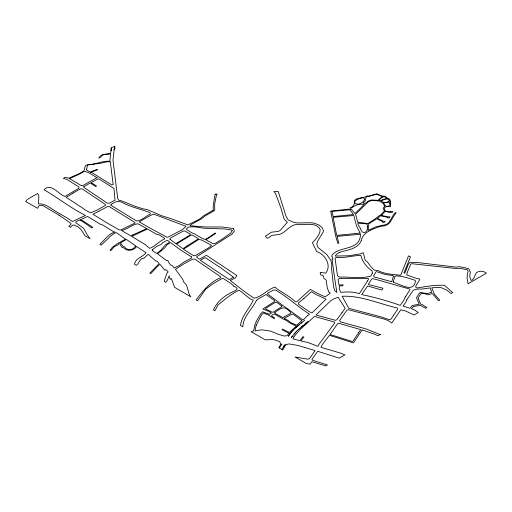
<?xml version="1.0" encoding="UTF-8"?>
<svg xmlns="http://www.w3.org/2000/svg" width="512" height="512" viewBox="0 0 512 512"><rect width="100%" height="100%" fill="white"/><g stroke="black" fill="none" stroke-linecap="round" stroke-linejoin="round"><path stroke-width="0.77" d="M111.354 147.834L114.56 146.387L112.986 160.038L117.734 198.72L118.874 200.282L121.363 200.781L135.021 206.278L143.206 208.877L147.123 209.562L162.074 215.891L170.362 218.438L187.859 224.896L197.459 220.23L200.454 218.47L203.661 215.706L213.184 210.285M285.459 344.256L284.243 345.453L282.022 349.504M361.203 240.8C357.434 249.363 347.194 249.792 339.411 252.435M361.267 240.576C363.168 231.558 373.453 228.986 380.96 226.138C390.509 226.701 391.315 218.349 396.198 212.806L395.264 212.576L393.856 214.118L389.235 222.189L387.827 223.616L385.197 224.71L375.968 226.784L368.102 230.438L368.851 223.853L376.774 218.726L382.784 221.728L382.387 222.003L383.923 222.483L385.19 221.478C382.496 221.357 380.166 219.514 377.414 218.355L380.666 215.77L387.699 217.35L387.456 217.811L389.37 217.946L390.01 216.736L387.891 216.858L381.306 215.398L385.094 211.43L390.675 212.371L392.352 212.333L392.749 211.456L390.701 211.36L390.573 211.744C382.669 213.024 382.022 204.8 390.4 206.797L390.707 202.848L390.202 201.165M282.758 349.92L285.024 345.914L286.368 344.608L288.909 343.904L298.01 345.466L315.066 350.547L309.402 358.829L307.616 359.142L295.066 357.024L306.24 363.482L310.195 364.198L311.77 361.69L325.798 365.914L327.488 364.934L312.64 360.333L311.968 359.386L317.69 351.283L339.245 358.15L344.922 354.874L340.896 353.216L320.986 347.328L322.355 344.454L329.459 335.322L353.427 342.906L362.144 329.965M279.398 347.987L281.018 345.12M283.398 347.053L284.269 345.466M256.358 300.493C252.058 309.498 243.373 316.198 242.758 326.835L240.448 325.504C241.728 315.667 249.254 308.87 253.254 300.23C247.776 298.182 244.25 293.472 239.398 290.483L238.483 290.47C230.765 294.195 224.762 299.674 218.054 304.89L214.912 310.746L213.427 309.882C216.525 302.758 222.413 297.453 229.075 293.786C231.898 291.354 242.374 289.798 233.754 286.125M213.19 210.278L213.299 204.896L215.149 193.99L215.667 194.374L217.152 194.042L216.582 194.682L215.194 201.114L214.605 204.877L214.797 209.459L214.31 210.637L204.589 216.275L201.382 218.912L190.803 224.691L190.176 225.792L205.28 226.95L222.24 226.982L233.318 228.525M292.922 330.31L288.269 336.23M288.416 336.038L290.086 333.67M292.467 336.198L291.232 337.638L296.128 331.731M294.278 334.035L295.514 332.365M290.669 332.883L291.898 331.296M280.973 345.133L281.984 344.064L281.638 344.371M304.634 320.237L295.174 328.122M299.686 324.32L297.427 326.106M256.365 300.493L257.478 299.366L266.042 294.509L274.65 300.614L274.509 301.549L262.848 308.998L268.646 311.322L271.43 313.165L269.286 314.304L262.56 311.776L260.48 314.17L256.864 320.262L255.027 324.314L253.581 330.918L251.155 331.686L265.261 339.834L273.19 339.546L279.552 341.498L281.037 344.275L278.778 347.629L282.739 349.92M297.357 326.176L292.896 330.298M293.837 329.478L293.229 329.99M296.083 331.725L296.762 331.11M296.73 331.085L298.592 329.414M303.418 325.338L300.026 328.179M304.538 324.435L308.064 321.293M305.242 323.904L306.822 322.438M300.051 328.198L298.477 329.459M300.954 323.168L301.914 322.291M304.563 324.454L301.549 326.906M113.939 149.421L114.899 148.87L114.778 146.086L114.56 146.387M339.366 252.448L336.128 254.534L335.379 256.051L348.582 255.776L360.115 253.926L363.232 252.678L365.267 260.429L367.123 261.581L371.123 266.944L374.381 270.221L377.69 270.426C384.691 274.189 392.922 274.47 400.691 275.213L408.518 255.866L410.515 256.87L403.917 272.934L404.205 273.139L404.966 272.896L408.474 263.962L410.093 262.266L417.92 262.573L456.314 267.149L458.707 266.662L463.981 267.488L468.858 268.883L470.31 272.166L469.702 276.621L471.034 280.371C473.632 281.005 474.861 274.387 476.403 272.781C479.206 270.381 483.693 270.893 486.4 273.19L468.083 283.763L467.04 277.85L467.539 273.139L468.237 271.565L467.251 269.734L459.533 268.256L456.339 268.557L411.77 263.706L410.899 264.019L407.507 271.872L406.701 274.906L415.725 278.163L419.846 279.104C418.925 282.515 410.874 289.542 420.096 287.533C428.077 286.022 436.538 284.941 444.454 285.293L452.755 292.614L451.155 293.536L447.027 290.31L440.467 287.322L431.776 287.795L434.33 294.182L439.731 300.128L438.579 300.794L432.653 293.862L432.058 293.645L427.635 294.816L425.466 293.862L421.184 293.286L418.17 297.901L419.341 301.178L420.698 304.179L422.758 304.864L426.848 307.571L425.677 308.243L420.307 305.318L413.427 306.464L411.469 308.781L414.24 309.811L418.291 312.512L414.01 314.982L405.792 311.078L400.787 309.779L391.795 323.027L388.077 320.531L384.448 319.168L348.275 309.69L346.848 310.259L339.546 320.544L340.55 321.901L366.022 328.896L379.949 334.502L380.486 334.336L377.984 335.782L373.946 333.939L362.176 329.92M233.389 228.525L234.413 230.963L231.955 234.125L196.774 256.666L196.749 257.363L199.494 259.219L205.907 255.558L206.848 255.59L236.883 275.507L235.258 277.952L230.323 280.512C238.131 286.541 245.709 292.858 254.093 298.195C262.074 296.742 267.296 289.325 275.078 287.104L277.165 288.992L289.965 297.229L295.347 301.677L296.819 301.792L310.394 289.421C315.098 292.141 320.064 294.778 325.222 296.813L330.144 293.299L329.594 292.16L328.858 292.218L327.232 287.622L326.214 280.147L324.006 278.406L322.944 275.315L320.659 274.963L320.205 272.371L325.773 273.152C331.936 264.979 325.062 254.515 316.602 251.475L312.403 242.726C315.802 239.2 319.898 234.816 320.205 229.824C317.146 222.125 306.061 224.794 299.648 224.691C292.09 223.11 287.898 229.619 282.432 233.082C279.674 234.874 276.224 234.701 273.088 235.213C269.862 234.982 267.962 241.35 265.408 236.186L271.552 232.16L278.157 231.456L280.045 230.522L287.379 222.24L284.134 219.098L280.826 207.853L276.755 196.627L275.226 192.896L273.85 191.59L278.259 191.475L286.042 216.32L288.192 219.885L293.203 222.144L297.178 222.97L310.246 222.733L314.24 223.123L319.219 225.139L322.496 228.077L323.437 230.918L323.187 231.91L317.626 241.274L316.755 244.109L318.01 247.45L326.867 254.624L330.707 260.058L331.776 264.122L331.661 269.312L333.555 286.906L334.822 290.714L336.845 292.48L334.682 278.381A27.866 1.926 87.2 0 1 334.317 275.885L332.051 259.187L332.877 259.27L332.538 257.03L331.93 256.902L331.795 256.045L332.294 254.701C340.499 245.76 360.403 250.784 360.442 234.246L337.146 236.358L338.803 243.347L337.837 243.392L335.802 236.429L330.662 211.104L349.408 209.075L351.578 209.472L354.579 213.21L355.43 213.126L364.134 204.544C359.456 203.264 354.579 205.408 350.797 208.416L350.157 207.654L352.218 206.848A4.262 2.554 -1.2 0 0 353.069 206.093L354.573 203.584C351.814 196.979 363.968 198.861 367.072 195.898L368.89 196.16L376.8 193.798L381.286 195.84L385.222 196.346L386.912 197.843L389.894 199.315L390.202 201.152M59.168 215.213L70.918 223.379L71.008 224.07L68.806 226.406L70.387 227.322L72.416 225.318L73.965 224.966L77.901 226.765L80.653 229.082L85.069 235.795L90.086 238.694L87.264 234.899L83.59 228.32L75.706 222.63L76.352 221.408L79.354 220.077L81.242 220.691L91.853 227.936L92.794 227.424L92.109 226.797L82.336 220.544L80.211 219.814L87.59 216.442L100.006 224.083L102.733 225.005L113.555 231.686L115.002 232.038C108.454 233.786 104.653 240 99.84 244.32L101.248 245.133L110.835 235.846L113.862 233.53L116.243 232.576L125.523 239.149L116.954 243.93L112.378 247.347L110.029 250.189L110.893 250.688L114.291 246.605L117.811 245.069L118.848 243.808L119.917 243.936L121.766 247.168L123.514 247.661C127.021 251.763 133.606 250.874 136.659 246.547L146.029 252.749C142.707 257.184 135.757 257.946 134.394 264.23L136.307 265.37C139.066 263.693 139.322 259.686 142.355 258.285C145.453 258.893 145.907 254.925 148.41 254.438L155.712 260.986L157.082 261.184L159.194 263.546L149.83 273.114L150.733 273.677L156.813 267.142L159.469 264.646L160.211 264.544L164.71 270.138L166.131 269.645L168.122 271.942L167.002 273.043L164.122 281.286L165.773 282.336L167.206 280.467L169.274 275.776L170.144 279.379L171.386 278.496L174.573 287.309L190.848 296.8C187.194 292.768 188.614 285.325 183.968 282.413L182.579 279.123L175.462 269.286L184.736 263.373L192.627 259.187L194.765 259.149L195.712 259.763L218.419 275.238L220.742 277.05L220.64 277.741C209.85 282.054 202.88 290.95 196.122 299.878L197.587 300.736L205.856 289.03L213.357 283.571L222.278 278.413L223.36 278.566L228.557 281.946L231.782 284.115L233.754 286.118M59.155 215.206L42.963 205.613L39.123 205.523L37.53 208.294L25.6 201.466L27.526 199.315L37.677 193.453L38.886 195.878L38.483 203.936C45.114 203.226 50.125 208.051 55.398 211.149C61.107 214.701 67.072 217.517 72.435 221.549L85.491 215.437C70.963 208.237 58.074 197.837 44.032 189.773C50.976 182.291 58.291 194.291 64.954 196.467L78.963 188.186L78.931 186.963L66.938 179.392L63.398 178.406L65.325 177.261L68.8 178.214L80.083 173.248L84.013 170.758L85.408 165.658L88.16 164.506C95.616 164.698 102.483 160.563 109.862 161.261L110.483 154.298L109.734 154.029L104.8 154.278L100.32 156.006L98.739 158.202L101.139 156.813L101.811 154.957L110.586 153.389L111.219 148.006L111.334 150.925M191.386 256.845L191.36 258.093L183.174 262.509L179.981 265.075L174.112 268.038L172.352 265.658L170.624 264.96L169.267 263.347L167.802 260.525L166.592 260.653L157.53 253.792L164.672 247.962L167.066 244.73L170.592 242.65L180.922 250.182L191.386 256.845M363.213 202.893L364.685 203.821L368.045 201.203L371.392 199.994L377.997 200.301L382.323 196.646L376.851 194.214L367.29 196.698L365.933 197.325L365.498 200.442L363.213 202.893M83.802 186.669L83.763 187.341L107.437 203.245L109.427 203.142L115.008 200.141L113.984 188.454L98.944 178.918L97.946 178.899L91.142 182.566L96.589 186.067L95.712 186.547L90.291 182.989L83.802 186.669M367.398 226.95C368.173 232.998 361.862 235.046 360.416 228.442C359.821 226.848 357.165 224.454 358.144 222.886C360.64 224.614 369.171 221.581 367.398 226.95M139.674 222.022C148.096 227.322 157.882 232.23 166.752 237.133L167.814 237.242L182.675 229.491L186.048 226.31L154.182 214.285L152.461 214.502L148.858 216.39L139.706 221.6L139.674 222.022M364.614 199.251C363.706 203.021 355.213 206.995 354.605 201.408C355.968 199.782 364.307 195.597 364.614 199.251M281.773 306.074L281.69 306.854L273.107 312.147L272.256 312.23L265.811 309.088L265.606 308.442L275.411 302.285L276.736 302.253L281.773 306.074M384.55 206.413L383.066 208.32L384.397 211.059L380.525 215.213L380.128 215.04L374.24 219.552L367.75 223.603L357.683 222.138L355.622 214.189L368.538 201.587L371.706 200.448L379.622 201.03L383.507 203.738L384.55 206.413M389.856 203.366C390.528 206.106 387.149 207.2 385.35 205.715L383.501 202.701L389.152 202.17L389.766 202.56L389.856 203.366M164.57 238.253L164.461 239.002C158.995 241.286 155.219 246.362 149.67 248.378L145.126 244.506L131.718 236.416L147.475 228.966L156.538 234.31L159.098 234.81L164.57 238.253M389.389 200.966C387.699 202.803 382.688 203.219 381.171 200.928C383.104 199.802 389.19 197.107 389.389 200.966M86.682 169.062L86.509 170.022L90.189 172.07L97.107 169.325L97.555 169.773L90.618 172.384L92.307 172.87L111.603 184.896L113.184 184.589L110.304 161.856L107.302 161.747L101.024 163.162L88.186 164.915L87.507 165.318L86.682 169.062M393.306 281.875L393.517 282.483C400.71 284.019 413.274 293.517 415.546 281.126L414.944 280.256L406.042 277.421L401.146 276.333L395.987 275.885L394.912 276.39L393.306 281.875M256.179 325.19L254.982 330.918L261.709 329.818L270.47 331.046L278.886 334.509L284.186 336.045L286.989 335.686L288.877 333.235L282.022 329.779L282.63 329.082L289.491 332.461L296.218 326.08L290.029 323.11L286.509 320.461L283.334 319.149L274.586 314.118L273.107 314.362L271.802 315.315L271.866 316.192L274.765 318.003L274.106 318.605L268.32 314.88L263.45 313.03L261.459 315.014L256.179 325.19M393.35 276.301L391.789 281.722L374.33 276.998L373.536 275.987L376.051 271.802L376.685 271.642L385.152 274.541L393.184 275.514L393.35 276.301M169.971 239.213L175.808 243.667L189.152 235.59L190.477 234.24L184.896 230.995L183.232 231.085L170.214 238.253L169.971 239.213M96.979 177.626L82.829 185.568L81.395 185.67L69.536 178.624L80.173 173.754L84.237 171.373C88.979 171.981 92.781 175.469 96.979 177.626M233.459 277.178L229.274 279.642L200.429 260.326L203.744 258.253L205.498 257.76L220.813 267.885L233.459 277.178M152.224 249.907L152.064 250.336L156.41 253.37L157.171 253.184L160.838 250.189L165.626 244.64L169.088 242.541L169.453 241.747L167.699 240.525L166.682 240.544L162.931 242.56L161.126 244.32L156.57 246.464L152.224 249.907M405.408 296.813L403.667 300.397L400.25 305.389C387.629 300.87 374.816 297.35 361.683 294.56L367.565 286.022L381.901 290.022L382.925 288.224L368.544 284.557L368.365 284.205L371.59 279.213L372.755 278.63C385.101 281.709 397.139 285.766 409.498 288.928L410.054 289.6L405.408 296.813M387.341 198.522C384.416 198.413 381.677 200.979 378.797 200.39C380.909 197.69 384.762 194.72 387.341 198.522M406.797 299.853L405.997 301.875L403.034 306.029L410.016 308.282L412.314 305.466L419.206 304.282L416.518 297.715L418.848 293.946L420.288 292.474L427.334 293.549L431.789 292.282L430.15 287.91L421.83 289.088L417.043 289.088L413.222 290.195L406.797 299.853M293.83 336.877L292.934 338.854L299.866 340.659L302.899 336.704L303.91 336.998L300.896 340.902L307.904 342.477L317.978 346.362L319.213 343.994L334.842 322.765L334.49 322.074L314.49 316.429L299.552 330.048L293.83 336.877M110.931 204.73L110.867 205.222L136.71 221.069C141.837 220.557 145.651 216.237 150.24 214.17L150.118 212.774C141.318 209.146 131.949 207.45 123.334 203.053C119.027 200.179 114.554 201.645 110.931 204.73M372.403 273.146L370.797 276.07C360.806 279.066 349.811 276.634 339.462 277.133L337.453 275.699L335.066 258.317L336.166 257.453C344.525 258.298 352.781 255.488 360.864 255.392C362.291 261.907 366.938 267.373 372.122 271.002L372.403 273.146M367.558 280.902L359.322 293.709C353.395 291.488 346.886 291.917 340.666 292.294L339.373 289.056L339.322 285.99L342.995 285.741L342.982 284.8L338.982 285.056L338.022 279.296L339.238 278.547L367.878 278.432L368.621 278.989L367.558 280.902M284.755 318.099L284.467 318.605L287.61 320.16L291.13 322.752L296.602 325.184L301.894 320.73L292.973 314.118L291.482 314.387L284.755 318.099M393.581 315.302L390.925 319.206L389.075 319.603L382.074 317.165L348.774 308.307L342.157 296.288C361.133 295.366 379.008 303.872 397.261 307.955L397.581 309.402L393.581 315.302M232.205 230.65L230.56 233.293L222.176 239.085L215.085 243.494L212.813 243.603L205.907 239.834L215.782 233.395L215.053 233.011L208.499 237.658L205.165 239.443L202.688 238.707L194.579 233.901L191.84 232.832L186.566 229.581L186.509 228.832L188.224 227.27L189.37 226.874L195.13 226.874L203.61 228.205L224.64 228.96L231.443 229.914L232.205 230.65M331.885 211.373L333.158 216.55L353.453 214.534L349.933 209.754L331.885 211.373M358.522 332.838L352.998 341.088L351.917 341.376L330.131 334.509L337.491 323.795L338.829 323.29L360.71 329.6L358.522 332.838M342.067 312.602L336.934 319.59L335.622 320.365L315.994 315.008L330.47 300.966L333.395 299.04L338.106 297.235L345.158 308.339L342.067 312.602M307.763 315.482L303.462 319.661L302.656 319.757L282.483 305.216L267.77 294.048L267.443 293.318L273.587 290.016L275.712 290.144C287.782 297.184 297.862 306.771 309.606 314.202L307.763 315.482M303.949 298.451L298.355 303.04L298.458 304.282L309.363 311.75L312.051 312.877L326.048 299.123L315.795 294.394L311.315 291.712L303.949 298.451M360.141 233.094L336.698 235.424L333.158 217.299L353.837 215.52L356.518 226.01L360.141 233.094M135.226 246.541C132.909 250.515 126.554 250.624 124.307 246.675L123.11 246.349L120.435 242.918L126.426 239.437L135.904 246.054L135.226 246.541M211.162 245.83L208.627 247.853L195.219 255.68L193.555 255.674L183.443 249.242L198.637 239.501L201.523 239.987L210.995 245.018L211.162 245.83M186.976 245.99L183.802 248.211L182.323 248.352L176.486 244L191.04 235.149L192.019 235.002L198.144 238.419L198.221 238.982L186.976 245.99M73.082 193.069L66.202 197.306L77.235 204.576A65.696 34.995 63.6 0 0 81.043 207.002L86.131 210.502L90.618 212.858L96.832 210.189L105.523 205.37L105.402 204.454L82.336 188.973L80.57 188.813L73.082 193.069M274.95 312.429L274.592 312.672L274.886 313.293L282.88 317.606L284.646 316.627A110.893 62.106 -61.4 0 1 289.229 314.106L290.995 313.21L290.822 312.493C284.154 305.389 281.997 307.392 274.95 312.429M132.762 234.944L130.982 235.994L121.594 230.522C127.43 229.389 132.038 224.352 137.984 223.782L146.746 228.608L132.762 234.944M98.464 211.469L92.902 214.214L106.682 222.758L119.514 229.984L120.749 229.971L135.078 223.034L134.963 222.509L109.05 206.477L108.013 206.349L98.464 211.469M289.638 333.664L289.926 333.837L289.638 333.664"/></g></svg>
